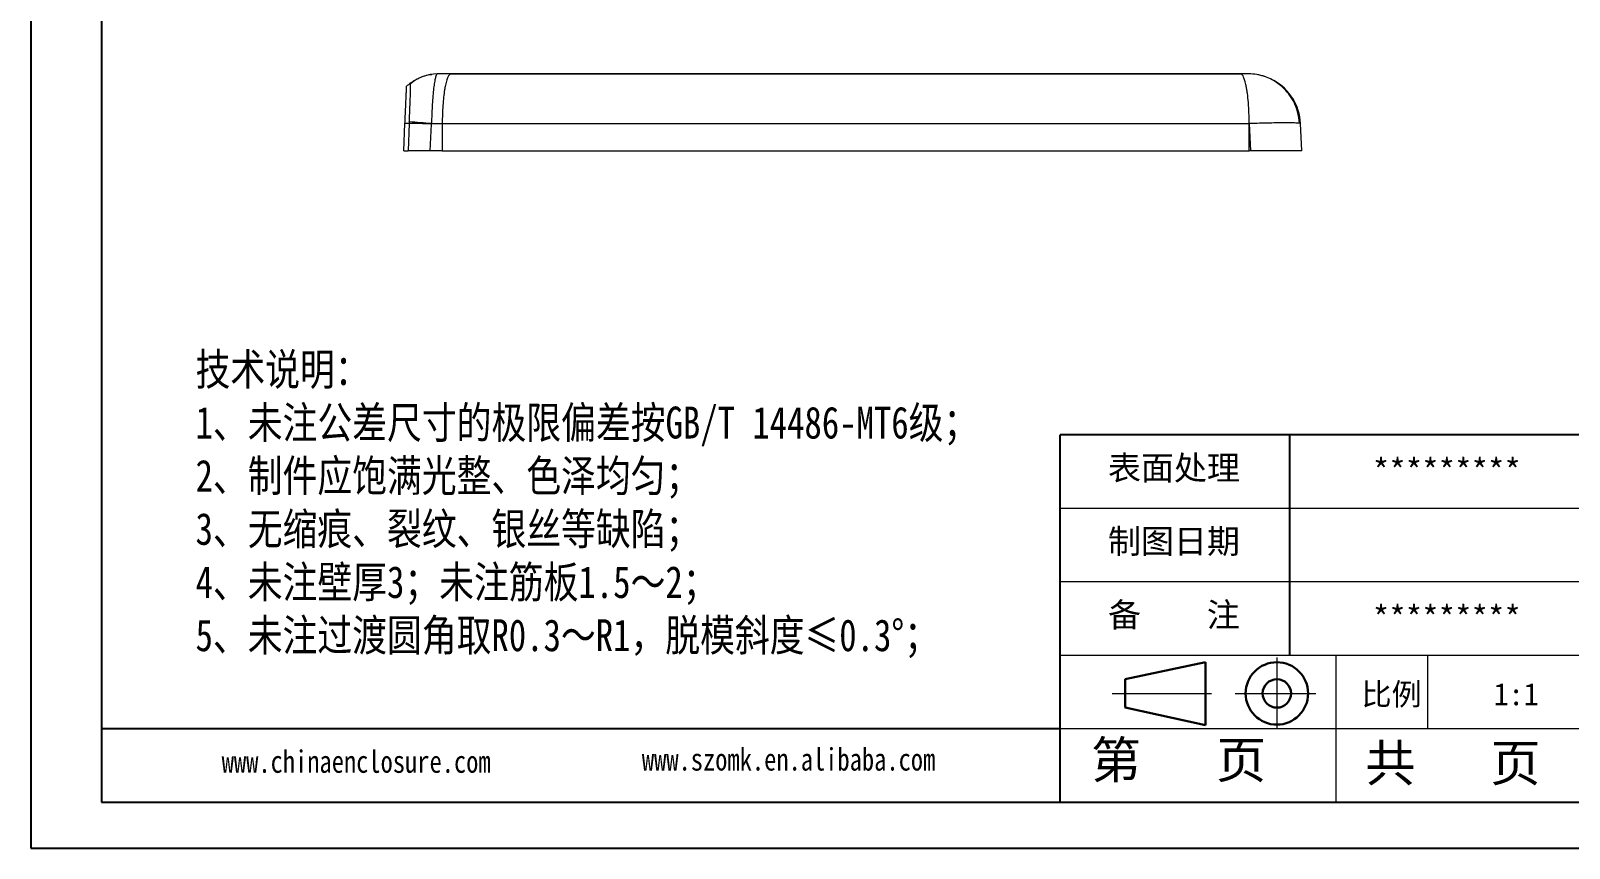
# Model space of a CAD drawing. Header units: inches. Extents: x 1388 to 2543, y 532 to 869.
# Drawn here: x 1388.4 to 1640.3, y 531.8 to 665.7 of the extents above; entities that cross this region are included whole.
import ezdxf

# ---------------------------------------------------------------- set-up
doc = ezdxf.new("R2010")
doc.units = ezdxf.units.IN
doc.linetypes.add('CENTER2', pattern=[28.575, 19.05, -3.175, 3.175, -3.175])
doc.layers.add('文字', color=81, linetype='Continuous')
for name, color, linetype, lineweight in [('粗实线', 7, 'Continuous', 30), ('细实线', 3, 'Continuous', 9), ('细点划线', 2, 'CENTER2', 9)]:
    doc.layers.add(name, color=color, linetype=linetype, lineweight=lineweight)
doc.styles.get("Standard").update_dxf_attribs({"font": 'txt', "bigfont": 'gbcbig.shx'})
doc.styles.add('宋体', font='', dxfattribs={"width": 0.8, "height": 3.5})
doc.styles.get('宋体').set_extended_font_data('SimSun')

msp = doc.modelspace()

# ---------------------------------------------------------------- linework, layer by layer
for p, q in [((1388.446, 847.734), (1388.446, 531.77)), ((1400.01, 840.211), (1400.01, 539.293)), ((1388.446, 678.049), (1388.446, 531.77)), ((1647.236, 599.476), (1556.961, 599.476)), ((1556.961, 539.293), (1556.961, 599.476)), ((1594.576, 563.366), (1594.576, 599.476)), ((1556.961, 551.329), (1400.01, 551.329)), ((1400.01, 539.293), (1827.787, 539.293)), ((1388.446, 531.77), (1835.31, 531.77)), ((1388.446, 531.77), (1595.328, 531.77))]:
    msp.add_line(p, q)
at = {"color": 8, "linetype": 'Continuous', "lineweight": 15}
for p, q in [((1586.657, 658.579), (1586.57, 658.597)), ((1450.676, 657.129), (1450.642, 656.994))]:
    msp.add_line(p, q, dxfattribs=at)
at = {"color": 7, "linetype": 'Continuous', "lineweight": 15}
for p, q in [((1586.656, 658.541), (1586.624, 658.569)), ((1449.992, 656.607), (1449.981, 656.599)), ((1450.678, 657.137), (1450.674, 657.134)), ((1450.678, 657.137), (1450.676, 657.129)), ((1449.518, 645.997), (1449.714, 650.488)), ((1450.411, 650.482), (1449.714, 650.488)), ((1450.411, 650.482), (1450.215, 645.997)), ((1453.857, 645.997), (1454.051, 650.39)), ((1455.818, 650.467), (1455.818, 645.997)), ((1455.818, 650.467), (1455.818, 645.997)), ((1587.918, 645.997), (1587.918, 650.467)), ((1587.918, 645.997), (1587.918, 650.467)), ((1587.918, 650.467), (1588.118, 645.997)), ((1596.518, 645.997), (1596.323, 650.467)), ((1449.518, 645.997), (1450.215, 645.997)), ((1449.518, 645.997), (1449.518, 645.997)), ((1455.819, 645.997), (1456.079, 645.997)), ((1587.657, 645.997), (1587.918, 645.997))]:
    msp.add_line(p, q, dxfattribs=at)
for centre, radius, start, end in [((1455.003, 651.863), 6.733, 90.08708, 130.36314), ((1587.831, 650.097), 8.5, 71.87856, 90), ((1587.831, 650.097), 8.5, 2.5, 61.04637), ((1440.184, 486.646), 164.407, 85.15999, 86.43013)]:
    msp.add_arc(centre, radius, start, end, dxfattribs=at)
for points, knots in [([(1450.678, 657.137), (1450.729, 657.176), (1450.838, 657.258), (1451.012, 657.381), (1451.204, 657.508), (1451.416, 657.637), (1451.584, 657.732), (1451.786, 657.839), (1452.038, 657.963), (1452.372, 658.106), (1452.944, 658.312), (1453.513, 658.484), (1453.997, 658.516), (1454.117, 658.524)], [0, 0, 0, 0, 0.0519513, 0.1085819, 0.1699002, 0.2359128, 0.3066252, 0.3235845, 0.4183665, 0.5313767, 0.6126673, 0.9041821, 1, 1, 1, 1]), ([(1454.993, 658.597), (1454.984, 658.596), (1454.966, 658.594), (1454.939, 658.577), (1454.912, 658.553), (1454.886, 658.519), (1454.861, 658.478), (1454.836, 658.43), (1454.812, 658.377), (1454.79, 658.318), (1454.768, 658.256), (1454.747, 658.191), (1454.727, 658.123), (1454.708, 658.055), (1454.644, 657.805), (1454.539, 657.273), (1454.401, 656.259), (1454.279, 655.041), (1454.2, 653.942), (1454.153, 653.115), (1454.127, 652.601), (1454.104, 652.076), (1454.084, 651.543), (1454.068, 651.006), (1454.06, 650.647), (1454.055, 650.467)], [0, 0, 0, 0, 0.02326, 0.0459844, 0.0681327, 0.0896667, 0.1105504, 0.1307502, 0.1502349, 0.1689755, 0.1869458, 0.2041216, 0.2204811, 0.2360048, 0.2506751, 0.3799897, 0.4999945, 0.6259031, 0.7493476, 0.7910464, 0.8329159, 0.8748508, 0.9167456, 0.9584958, 1, 1, 1, 1]), ([(1586.57, 658.597), (1585.867, 658.597), (1584.462, 658.597), (1582.353, 658.597), (1580.241, 658.597), (1578.129, 658.597), (1576.015, 658.597), (1573.9, 658.597), (1571.784, 658.597), (1569.666, 658.597), (1567.548, 658.597), (1565.428, 658.597), (1563.307, 658.597), (1561.186, 658.597), (1559.064, 658.597), (1556.94, 658.597), (1554.816, 658.597), (1552.692, 658.597), (1550.567, 658.597), (1548.441, 658.597), (1546.314, 658.597), (1544.187, 658.597), (1542.06, 658.597), (1539.932, 658.597), (1537.804, 658.597), (1535.676, 658.597), (1533.548, 658.597), (1531.419, 658.597), (1529.291, 658.597), (1527.162, 658.597), (1525.034, 658.597), (1522.905, 658.597), (1518.737, 658.597), (1512.527, 658.597), (1504.278, 658.597), (1496.032, 658.597), (1489.166, 658.597), (1483.677, 658.597), (1479.562, 658.597), (1475.452, 658.597), (1471.347, 658.597), (1467.248, 658.597), (1463.155, 658.597), (1459.069, 658.597), (1456.351, 658.597), (1454.993, 658.597)], [0, 0, 0, 0, 0.016152, 0.0323026, 0.0484519, 0.0645997, 0.080746, 0.096891, 0.1130344, 0.1291764, 0.1453168, 0.1614557, 0.1775931, 0.193729, 0.2098633, 0.225996, 0.2421272, 0.2582568, 0.2743848, 0.2905112, 0.306636, 0.3227592, 0.3388809, 0.3550009, 0.3711193, 0.3872362, 0.4033514, 0.4194651, 0.4355772, 0.4516878, 0.4677968, 0.4839043, 0.5000103, 0.5624244, 0.6248795, 0.6873624, 0.7498591, 0.7811467, 0.8124325, 0.8437144, 0.8749906, 0.9062592, 0.9375183, 0.9687659, 1, 1, 1, 1]), ([(1457.112, 658.569), (1457.023, 658.527), (1456.936, 658.439), (1456.809, 658.242), (1456.768, 658.165), (1456.686, 657.988), (1456.645, 657.888), (1456.526, 657.558), (1456.452, 657.298), (1456.347, 656.852), (1456.314, 656.694), (1456.249, 656.358), (1456.217, 656.18), (1456.129, 655.625), (1456.076, 655.228), (1455.985, 654.378), (1455.945, 653.92), (1455.882, 652.98), (1455.858, 652.495), (1455.826, 651.498), (1455.818, 650.984), (1455.818, 650.467)], [0, 0, 0, 0, 0.125, 0.125, 0.1875, 0.1875, 0.25, 0.25, 0.375, 0.375, 0.4375, 0.4375, 0.5, 0.5, 0.625, 0.625, 0.75, 0.75, 0.875, 0.875, 1, 1, 1, 1]), ([(1457.112, 658.569), (1457.023, 658.527), (1456.936, 658.439), (1456.809, 658.242), (1456.768, 658.165), (1456.686, 657.988), (1456.645, 657.888), (1456.526, 657.558), (1456.452, 657.298), (1456.347, 656.852), (1456.314, 656.694), (1456.249, 656.358), (1456.217, 656.18), (1456.129, 655.625), (1456.076, 655.228), (1455.985, 654.378), (1455.945, 653.92), (1455.882, 652.98), (1455.858, 652.495), (1455.826, 651.498), (1455.818, 650.984), (1455.818, 650.467)], [0, 0, 0, 0, 0.125, 0.125, 0.1875, 0.1875, 0.25, 0.25, 0.375, 0.375, 0.4375, 0.4375, 0.5, 0.5, 0.625, 0.625, 0.75, 0.75, 0.875, 0.875, 1, 1, 1, 1]), ([(1586.624, 658.569), (1575.923, 658.569), (1565.156, 658.569), (1543.553, 658.568), (1532.716, 658.569), (1511.04, 658.569), (1500.201, 658.568), (1478.591, 658.568), (1467.82, 658.569), (1457.112, 658.569)], [0, 0, 0, 0, 0.25, 0.25, 0.5, 0.5, 0.75, 0.75, 1, 1, 1, 1]), ([(1586.624, 658.569), (1575.923, 658.569), (1565.156, 658.569), (1543.553, 658.568), (1532.716, 658.569), (1511.04, 658.569), (1500.201, 658.568), (1478.591, 658.568), (1467.82, 658.569), (1457.112, 658.569)], [0, 0, 0, 0, 0.25, 0.25, 0.5, 0.5, 0.75, 0.75, 1, 1, 1, 1]), ([(1587.831, 658.597), (1587.831, 658.597), (1587.703, 658.597), (1587.243, 658.597), (1586.922, 658.597), (1586.57, 658.597)], [0, 0, 0, 0, 0.5, 0.5, 1, 1, 1, 1]), ([(1586.817, 658.402), (1586.817, 658.402), (1586.755, 658.506), (1586.689, 658.538), (1586.624, 658.569)], [0, 0, 0, 0, 0.0022558, 1, 1, 1, 1]), ([(1587.423, 656.683), (1587.36, 656.965), (1587.23, 657.536), (1587.022, 658.066), (1586.882, 658.346), (1586.817, 658.402), (1586.817, 658.402)], [0, 0, 0, 0, 0.3536809, 0.7176195, 0.9981194, 1, 1, 1, 1]), ([(1596.161, 650.517), (1596.089, 651.154), (1595.95, 652.382), (1595.283, 654.024), (1594.445, 655.337), (1593.548, 656.318), (1592.625, 657.076), (1591.668, 657.683), (1590.584, 658.178), (1589.762, 658.365), (1589.34, 658.461)], [0, 0, 0, 0, 0.1668812, 0.3218129, 0.4588726, 0.5742645, 0.6705461, 0.7724399, 0.8831378, 1, 1, 1, 1]), ([(1449.714, 650.488), (1449.732, 650.9), (1449.75, 651.308), (1449.785, 652.108), (1449.801, 652.493), (1449.834, 653.231), (1449.849, 653.591), (1449.878, 654.255), (1449.892, 654.56), (1449.916, 655.12), (1449.927, 655.375), (1449.946, 655.81), (1449.954, 655.994), (1449.967, 656.295), (1449.972, 656.409), (1449.979, 656.56), (1449.981, 656.598), (1449.981, 656.599)], [0, 0, 0, 0, 0.125, 0.125, 0.25, 0.25, 0.375, 0.375, 0.5, 0.5, 0.625, 0.625, 0.75, 0.75, 0.875, 0.875, 1, 1, 1, 1]), ([(1450.672, 657.133), (1450.579, 657.061), (1450.352, 656.885), (1450.125, 656.71), (1449.992, 656.607)], [0, 0, 0, 0, 0.4119674, 1, 1, 1, 1]), ([(1450.421, 650.735), (1450.425, 650.819), (1450.433, 650.992), (1450.444, 651.254), (1450.456, 651.523), (1450.468, 651.799), (1450.481, 652.08), (1450.493, 652.365), (1450.505, 652.653), (1450.528, 653.213), (1450.56, 653.977), (1450.593, 654.83), (1450.617, 655.602), (1450.63, 656.115), (1450.637, 656.45), (1450.64, 656.629), (1450.642, 656.781), (1450.643, 656.906), (1450.642, 656.964), (1450.642, 656.994)], [0, 0, 0, 0, 0.0280614, 0.0570786, 0.0870666, 0.1180441, 0.1499314, 0.1826071, 0.2161148, 0.2505086, 0.3815332, 0.5001007, 0.6048215, 0.7495353, 0.7995016, 0.8496462, 0.8999873, 0.9501469, 1, 1, 1, 1]), ([(1587.918, 650.467), (1587.918, 651.069), (1587.907, 651.658), (1587.874, 652.52), (1587.861, 652.804), (1587.829, 653.364), (1587.81, 653.641), (1587.746, 654.44), (1587.695, 654.94), (1587.603, 655.639), (1587.569, 655.865), (1587.499, 656.291), (1587.462, 656.493), (1587.423, 656.683)], [0, 0, 0, 0, 0.25, 0.25, 0.375, 0.375, 0.5, 0.5, 0.75, 0.75, 0.875, 0.875, 1, 1, 1, 1]), ([(1587.918, 650.467), (1587.918, 651.069), (1587.907, 651.658), (1587.874, 652.52), (1587.861, 652.804), (1587.829, 653.364), (1587.81, 653.641), (1587.746, 654.44), (1587.695, 654.94), (1587.603, 655.639), (1587.569, 655.865), (1587.499, 656.291), (1587.462, 656.493), (1587.423, 656.683)], [0, 0, 0, 0, 0.25, 0.25, 0.375, 0.375, 0.5, 0.5, 0.75, 0.75, 0.875, 0.875, 1, 1, 1, 1]), ([(1454.051, 650.39), (1453.384, 650.415), (1452.719, 650.436), (1451.48, 650.467), (1450.906, 650.477), (1450.411, 650.482)], [0, 0, 0, 0, 0.5, 0.5, 1, 1, 1, 1]), ([(1455.818, 650.467), (1477.616, 650.467), (1499.776, 650.467), (1543.947, 650.467), (1566.066, 650.467), (1587.918, 650.467)], [0, 0, 0, 0, 0.5, 0.5, 1, 1, 1, 1]), ([(1596.323, 650.467), (1596.32, 650.486), (1596.317, 650.505), (1596.161, 650.517), (1596.16, 650.517)], [0, 0, 0, 0, 0.9940585, 1, 1, 1, 1]), ([(1453.857, 645.997), (1453.178, 645.997), (1452.518, 645.997), (1451.282, 645.997), (1450.719, 645.997), (1450.215, 645.997)], [0, 0, 0, 0, 0.5, 0.5, 1, 1, 1, 1]), ([(1455.818, 645.997), (1455.491, 645.997), (1454.837, 645.997), (1454.184, 645.997), (1453.857, 645.997)], [0, 0, 0, 0, 0.4999065, 1, 1, 1, 1]), ([(1455.818, 645.997), (1456.485, 645.997), (1457.82, 645.997), (1459.823, 645.997), (1461.825, 645.997), (1463.828, 645.997), (1465.83, 645.997), (1467.833, 645.997), (1469.835, 645.997), (1471.838, 645.997), (1473.84, 645.997), (1475.843, 645.997), (1477.845, 645.997), (1479.847, 645.997), (1481.85, 645.997), (1483.852, 645.997), (1485.854, 645.997), (1487.856, 645.997), (1489.859, 645.997), (1491.861, 645.997), (1493.863, 645.997), (1495.865, 645.997), (1497.867, 645.997), (1499.869, 645.997), (1501.871, 645.997), (1503.873, 645.997), (1505.874, 645.997), (1507.876, 645.997), (1509.878, 645.997), (1511.88, 645.997), (1513.881, 645.997), (1515.883, 645.997), (1517.885, 645.997), (1519.886, 645.997), (1521.888, 645.997), (1523.889, 645.997), (1525.891, 645.997), (1527.892, 645.997), (1529.894, 645.997), (1531.895, 645.997), (1533.896, 645.997), (1535.898, 645.997), (1537.899, 645.997), (1539.9, 645.997), (1541.901, 645.997), (1543.903, 645.997), (1545.904, 645.997), (1547.905, 645.997), (1549.906, 645.997), (1551.907, 645.997), (1553.908, 645.997), (1555.909, 645.997), (1557.91, 645.997), (1559.91, 645.997), (1561.911, 645.997), (1563.912, 645.997), (1565.913, 645.997), (1567.914, 645.997), (1569.914, 645.997), (1571.915, 645.997), (1573.915, 645.997), (1575.916, 645.997), (1577.917, 645.997), (1579.917, 645.997), (1581.917, 645.997), (1583.918, 645.997), (1585.918, 645.997), (1587.251, 645.997), (1587.918, 645.997)], [0, 0, 0, 0, 0.01527627, 0.03054136, 0.0457956, 0.06103933, 0.07627289, 0.09149662, 0.10671086, 0.12191595, 0.13711224, 0.15230005, 0.16747975, 0.18265166, 0.19781613, 0.21297351, 0.22812415, 0.24326838, 0.25840655, 0.27353901, 0.2886661, 0.30378817, 0.31890557, 0.33401865, 0.34912774, 0.36423321, 0.37933539, 0.39443465, 0.40953131, 0.42462574, 0.43971829, 0.45480929, 0.46989911, 0.48498808, 0.50007657, 0.51516491, 0.53025346, 0.54534257, 0.56043259, 0.57552386, 0.59061673, 0.60571156, 0.62080869, 0.63590847, 0.65101125, 0.66611738, 0.68122721, 0.69634108, 0.71145934, 0.72658234, 0.74171042, 0.75684394, 0.77198323, 0.78712865, 0.80228053, 0.81743924, 0.8326051, 0.84777846, 0.86295967, 0.87814906, 0.89334699, 0.90855379, 0.92376981, 0.93899538, 0.95423085, 0.96947654, 0.98473282, 1, 1, 1, 1]), ([(1596.518, 645.997), (1596.518, 645.997), (1596.466, 645.997), (1596.312, 645.997), (1596.248, 645.997), (1596.095, 645.997), (1596.005, 645.997), (1595.699, 645.997), (1595.449, 645.997), (1595.007, 645.997), (1594.848, 645.997), (1594.508, 645.997), (1594.326, 645.997), (1593.752, 645.997), (1593.335, 645.997), (1592.658, 645.997), (1592.424, 645.997), (1591.938, 645.997), (1591.685, 645.997), (1590.916, 645.997), (1590.383, 645.997), (1589.278, 645.997), (1588.703, 645.997), (1588.118, 645.997)], [0, 0, 0, 0, 0.125, 0.125, 0.1875, 0.1875, 0.25, 0.25, 0.375, 0.375, 0.4375, 0.4375, 0.5, 0.5, 0.625, 0.625, 0.6875, 0.6875, 0.75, 0.75, 0.875, 0.875, 1, 1, 1, 1])]:
    msp.add_open_spline(points, degree=3, knots=knots, dxfattribs=at)
for points in [[(1450.421, 650.735), (1450.417, 650.659), (1450.412, 650.528), (1450.411, 650.482)], [(1454.051, 650.39), (1454.052, 650.416), (1454.053, 650.442), (1454.055, 650.467)], [(1454.055, 650.467), (1454.643, 650.467), (1455.23, 650.467), (1455.818, 650.467)], [(1588.118, 645.997), (1588.051, 645.997), (1587.984, 645.997), (1587.918, 645.997)]]:
    msp.add_open_spline(points, degree=3, dxfattribs=at)
at = {"color": 8, "linetype": 'Continuous', "lineweight": 15}
msp.add_open_spline([(1596.16, 650.517), (1596.027, 650.53), (1595.76, 650.556), (1594.992, 650.578), (1593.974, 650.586), (1592.71, 650.578), (1591.253, 650.556), (1589.646, 650.52), (1588.495, 650.485), (1587.918, 650.467)], degree=3, knots=[0, 0, 0, 0, 0.1418956, 0.284699, 0.4279471, 0.5710737, 0.7136602, 0.8563957, 1, 1, 1, 1], dxfattribs=at)
at = {"layer": '粗实线', "color": 7}
for p, q in [((1580.75, 562.24), (1567.598, 559.452)), ((1580.75, 562.24), (1580.75, 551.933)), ((1567.598, 559.452), (1567.598, 554.801)), ((1567.598, 554.801), (1580.75, 551.933))]:
    msp.add_line(p, q, dxfattribs=at)
for radius in [5.113, 2.326]:
    msp.add_circle((1592.455, 557.127), radius, dxfattribs=at)
at = {"layer": '细实线', "color": 7}
for p, q in [((1647.236, 587.44), (1556.961, 587.44)), ((1647.236, 575.403), (1556.961, 575.403)), ((1827.787, 563.366), (1556.961, 563.366)), ((1602.099, 563.366), (1602.099, 539.293)), ((1617.144, 563.366), (1617.144, 551.329)), ((1647.236, 551.329), (1556.961, 551.329))]:
    msp.add_line(p, q, dxfattribs=at)
at = {"layer": '细点划线', "color": 7}
for p, q in [((1592.455, 563.013), (1592.455, 551.329)), ((1565.501, 557.127), (1581.757, 557.127)), ((1585.617, 557.127), (1598.832, 557.127))]:
    msp.add_line(p, q, dxfattribs=at)

# ---------------------------------------------------------------- texts
at = {"char_height": 3.95848, "width": 2249.80559, "attachment_point": 1}
for s, insert in [('{\\fSimHei|b0|i0|c134|p49;表面处理}', (1564.811, 596.06)), ('{\\fSimHei|b0|i0|c134|p49;*********}', (1608.167, 595.551)), ('{\\fSimHei|b0|i0|c134|p49;制图日期}', (1564.811, 584.024)), ('{\\fSimHei|b0|i0|c134|p49;备    注}', (1564.811, 571.987)), ('{\\fSimHei|b0|i0|c134|p49;*********}', (1608.167, 571.478))]:
    msp.add_mtext(s, dxfattribs=dict(at, insert=insert))
at = {"layer": '文字', "color": 0, "attachment_point": 1, "style": '宋体'}
for s, insert, char_height, width in [('{\\H1.111x;技术说明：\\P1、未注公差尺寸的极限偏差按GB/T 14486-MT6级；\\P2、制件应饱满光整、色泽均匀；\\P3、无缩痕、裂纹、银丝等缺陷；\\P4、未注壁厚3；未注筋板1.5～2；\\P5、未注过渡圆角取R0.3～R1，脱模斜度≤0.3%%D；}', (1415.426, 612.815), 4.70185, 171.25716), ('www.chinaenclosure.com', (1419.702, 547.807), 3.67789, 64.61702), ('www.szomk.en.alibaba.com', (1488.494, 548.171), 3.67789, 64.61702)]:
    msp.add_mtext(s, dxfattribs=dict(at, insert=insert, char_height=char_height, width=width))
at = {"layer": '细实线', "color": 7, "attachment_point": 1}
for s, insert, char_height, width in [('{\\fSimSun|b0|i0|c134|p54;比例}', (1606.311, 558.808), 3.61102, 15.85126), ('{\\fSimSun|b0|i0|c134|p54;1:1}', (1627.94, 558.808), 3.61102, 15.85126), ('{\\fSimSun|b0|i0|c134|p54;第   页}', (1562.025, 549.261), 6.01837, 45.13776), ('{\\fSimSun|b0|i0|c134|p54; 共   页}', (1602.835, 548.749), 6.01837, 45.13776)]:
    msp.add_mtext(s, dxfattribs=dict(at, insert=insert, char_height=char_height, width=width))

doc.saveas('drawing.dxf')
